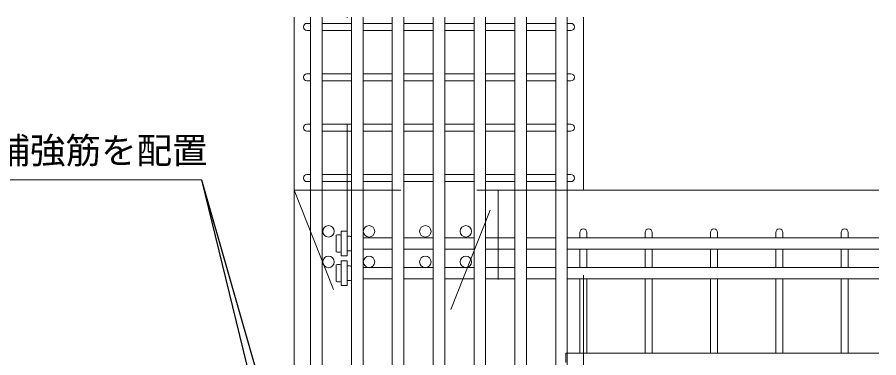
# Model space of a CAD drawing. Units: millimetres, scale not verified. Extents: x -25255 to 25671, y -15462 to 18552.
# Drawn here: x -16108 to -11260, y -5014 to -3100 of the extents above; entities that cross this region are included whole.
import ezdxf
from ezdxf.enums import TextEntityAlignment as Align

# ---------------------------------------------------------------- set-up
doc = ezdxf.new("R2010")
doc.units = ezdxf.units.MM
doc.header["$LTSCALE"] = 100
doc.linetypes.add('DASHED2', pattern=[3, 2, -1])
doc.linetypes.add('DASHED_SPACED', pattern=[12, 6, -6])
doc.layers.add('C-1_文字', color=7, linetype='DASHED2')
doc.layers.add('C-2_メモ', color=7, linetype='Continuous', lineweight=18)
doc.layers.add('C-7', color=7, linetype='Continuous', lineweight=18)
doc.styles.add('ＭＳ ゴシック', font='')
doc.styles.get('ＭＳ ゴシック').set_extended_font_data('MS Gothic')

msp = doc.modelspace()

# ---------------------------------------------------------------- linework, layer by layer
at = {"layer": 'C-1_文字', "linetype": 'Continuous'}
for q in [(-14407.5, -6336.2), (-14406.4, -6734)]:
    msp.add_line((-15069.8, -4013.5), q, dxfattribs=at)
at = {"layer": 'C-7', "color": 5}
for p, q in [((-14548.4, -4072.8), (-14548.4, -3099.8)), ((-12920.8, -4072.8), (-12920.8, -3099.8)), ((-14477.7, -3134.2), (-14478.8, -3134.2)), ((-14476.6, -3134.2), (-14477.7, -3134.2)), ((-14475.6, -3134.2), (-14476.6, -3134.2)), ((-14475.6, -3134.2), (-14476.6, -3134.2)), ((-14456.4, -3134.2), (-14475.6, -3134.2)), ((-14226.6, -3134.2), (-14391.6, -3134.2)), ((-13996.8, -3134.2), (-14161.8, -3134.2)), ((-13767, -3134.2), (-13931.9, -3134.2)), ((-13537.2, -3134.2), (-13702.1, -3134.2)), ((-13307.4, -3134.2), (-13472.3, -3134.2)), ((-13077.6, -3134.2), (-13242.5, -3134.2)), ((-12993.6, -3134.2), (-13012.7, -3134.2)), ((-12994.6, -3134.2), (-12995.7, -3134.2)), ((-12992.5, -3134.2), (-12993.6, -3134.2)), ((-14477.7, -3174.7), (-14478.8, -3174.7)), ((-14476.6, -3174.7), (-14477.7, -3174.7)), ((-14475.6, -3174.7), (-14476.6, -3174.7)), ((-14476.6, -3174.7), (-14475.6, -3174.7)), ((-14456.4, -3174.7), (-14475.6, -3174.7)), ((-14226.6, -3174.7), (-14391.6, -3174.7)), ((-13996.8, -3174.7), (-14161.8, -3174.7)), ((-13767, -3174.7), (-13931.9, -3174.7)), ((-13537.2, -3174.7), (-13702.1, -3174.7)), ((-13307.4, -3174.7), (-13472.3, -3174.7)), ((-13077.6, -3174.7), (-13242.5, -3174.7)), ((-12993.6, -3174.7), (-13012.7, -3174.7)), ((-12994.6, -3174.7), (-12995.7, -3174.7)), ((-12993.6, -3174.7), (-12994.6, -3174.7)), ((-12993.6, -3174.7), (-12992.5, -3174.7)), ((-12992.5, -3174.7), (-12993.6, -3174.7)), ((-14477.7, -3417.3), (-14478.8, -3417.3)), ((-14476.6, -3417.3), (-14477.7, -3417.3)), ((-14475.6, -3417.3), (-14476.6, -3417.3)), ((-14475.6, -3417.3), (-14476.6, -3417.3)), ((-14456.4, -3417.3), (-14475.6, -3417.3)), ((-14226.6, -3417.3), (-14391.6, -3417.3)), ((-13996.8, -3417.3), (-14161.8, -3417.3)), ((-13767, -3417.3), (-13931.9, -3417.3)), ((-13537.2, -3417.3), (-13702.1, -3417.3)), ((-13307.4, -3417.3), (-13472.3, -3417.3)), ((-13077.6, -3417.3), (-13242.5, -3417.3)), ((-12993.6, -3417.3), (-13012.7, -3417.3)), ((-12994.6, -3417.3), (-12995.7, -3417.3)), ((-12992.5, -3417.3), (-12993.6, -3417.3)), ((-14477.7, -3457.8), (-14478.8, -3457.8)), ((-14476.6, -3457.8), (-14477.7, -3457.8)), ((-14475.6, -3457.8), (-14476.6, -3457.8)), ((-14476.6, -3457.8), (-14475.6, -3457.8)), ((-14456.4, -3457.8), (-14475.6, -3457.8)), ((-14226.6, -3457.8), (-14391.6, -3457.8)), ((-13996.8, -3457.8), (-14161.8, -3457.8)), ((-13767, -3457.8), (-13931.9, -3457.8)), ((-13537.2, -3457.8), (-13702.1, -3457.8)), ((-13307.4, -3457.8), (-13472.3, -3457.8)), ((-13077.6, -3457.8), (-13242.5, -3457.8)), ((-12993.6, -3457.8), (-13012.7, -3457.8)), ((-12994.6, -3457.8), (-12995.7, -3457.8)), ((-12993.6, -3457.8), (-12994.6, -3457.8)), ((-12993.6, -3457.8), (-12992.5, -3457.8)), ((-12992.5, -3457.8), (-12993.6, -3457.8)), ((-14477.7, -3700.5), (-14478.8, -3700.5)), ((-14226.6, -3700.5), (-14391.6, -3700.5)), ((-13996.8, -3700.5), (-14161.8, -3700.5)), ((-13767, -3700.5), (-13931.9, -3700.5)), ((-13537.2, -3700.5), (-13702.1, -3700.5)), ((-13307.4, -3700.5), (-13472.3, -3700.5)), ((-13077.6, -3700.5), (-13242.5, -3700.5)), ((-12993.6, -3700.5), (-13012.7, -3700.5)), ((-12994.6, -3700.5), (-12995.7, -3700.5)), ((-12992.5, -3700.5), (-12993.6, -3700.5)), ((-14477.7, -3740.9), (-14478.8, -3740.9)), ((-14476.6, -3740.9), (-14477.7, -3740.9)), ((-14476.6, -3740.9), (-14475.6, -3740.9)), ((-14226.6, -3740.9), (-14391.6, -3740.9)), ((-13996.8, -3740.9), (-14161.8, -3740.9)), ((-13767, -3740.9), (-13931.9, -3740.9)), ((-13537.2, -3740.9), (-13702.1, -3740.9)), ((-13307.4, -3740.9), (-13472.3, -3740.9)), ((-13077.6, -3740.9), (-13242.5, -3740.9)), ((-12993.6, -3740.9), (-13012.7, -3740.9)), ((-12994.6, -3740.9), (-12995.7, -3740.9)), ((-12993.6, -3740.9), (-12992.5, -3740.9)), ((-14477.7, -3983.6), (-14478.8, -3983.6)), ((-14226.6, -3983.6), (-14391.6, -3983.6)), ((-13996.8, -3983.6), (-14161.8, -3983.6)), ((-13767, -3983.6), (-13931.9, -3983.6)), ((-13537.2, -3983.6), (-13702.1, -3983.6)), ((-13307.4, -3983.6), (-13472.3, -3983.6)), ((-13077.6, -3983.6), (-13242.5, -3983.6)), ((-12993.6, -3983.6), (-13012.7, -3983.6)), ((-12994.6, -3983.6), (-12995.7, -3983.6)), ((-12992.5, -3983.6), (-12993.6, -3983.6)), ((-14477.7, -4024), (-14478.8, -4024)), ((-14476.6, -4024), (-14477.7, -4024)), ((-14476.6, -4024), (-14475.6, -4024)), ((-14226.6, -4024), (-14391.6, -4024)), ((-13996.8, -4024), (-14161.8, -4024)), ((-13767, -4024), (-13931.9, -4024)), ((-13537.2, -4024), (-13702.1, -4024)), ((-13307.4, -4024), (-13472.3, -4024)), ((-13077.6, -4024), (-13242.5, -4024)), ((-12993.6, -4024), (-13012.7, -4024)), ((-12994.6, -4024), (-12995.7, -4024)), ((-12993.6, -4024), (-12994.6, -4024)), ((-12993.6, -4024), (-12992.5, -4024)), ((-12992.5, -4024), (-12993.6, -4024)), ((-14548.4, -5150.5), (-14548.4, -4072.8)), ((-12942.3, -4309.4), (-12942.3, -4340)), ((-12901.9, -4340), (-12901.9, -4309.4)), ((-12574.6, -4309.4), (-12574.6, -4340)), ((-12534.2, -4340), (-12534.2, -4309.4)), ((-12206.9, -4309.4), (-12206.9, -4340)), ((-12166.5, -4340), (-12166.5, -4309.4)), ((-11839.2, -4309.4), (-11839.2, -4340)), ((-11798.8, -4340), (-11798.8, -4309.4)), ((-11471.5, -4309.4), (-11471.5, -4340)), ((-11431.1, -4340), (-11431.1, -4309.4)), ((-12942.3, -4404.3), (-12942.3, -4506.8)), ((-12901.9, -4506.8), (-12901.9, -4404.3)), ((-12574.6, -4404.3), (-12574.6, -4506.8)), ((-12534.2, -4506.8), (-12534.2, -4404.3)), ((-12206.9, -4404.3), (-12206.9, -4506.8)), ((-12166.5, -4506.8), (-12166.5, -4404.3)), ((-11839.2, -4404.3), (-11839.2, -4506.8)), ((-11798.8, -4506.8), (-11798.8, -4404.3)), ((-11471.5, -4404.3), (-11471.5, -4506.8)), ((-11431.1, -4506.8), (-11431.1, -4404.3)), ((-12942.3, -4571.1), (-12942.3, -4988.4)), ((-12901.9, -4988.4), (-12901.9, -4571.1)), ((-12574.6, -4571.1), (-12574.6, -4988.4)), ((-12534.2, -4988.4), (-12534.2, -4571.1)), ((-12206.9, -4571.1), (-12206.9, -4988.4)), ((-12166.5, -4988.4), (-12166.5, -4571.1)), ((-11839.2, -4571.1), (-11839.2, -4988.4)), ((-11798.8, -4988.4), (-11798.8, -4571.1)), ((-11471.5, -4571.1), (-11471.5, -4988.4)), ((-11431.1, -4988.4), (-11431.1, -4571.1)), ((-13020.1, -4988.4), (-11259.5, -4988.4)), ((-13020.1, -4988.4), (-13020.1, -5039.9))]:
    msp.add_line(p, q, dxfattribs=at)
at = {"layer": 'C-7', "color": 1}
for p, q in [((-14456.4, -6969.3), (-14456.4, -3099.8)), ((-14391.6, -6967.9), (-14391.6, -3099.8)), ((-14226.6, -6969.3), (-14226.6, -3099.8)), ((-14161.8, -6962.5), (-14161.8, -3099.8)), ((-13996.8, -6962.1), (-13996.8, -3099.8)), ((-13931.9, -6962.1), (-13931.9, -3099.8)), ((-13767, -6962.1), (-13767, -3099.8)), ((-13702.1, -6961.7), (-13702.1, -3099.8)), ((-13537.2, -6962), (-13537.2, -3099.8)), ((-13472.3, -6961.8), (-13472.3, -3099.8)), ((-13307.4, -6961.9), (-13307.4, -3099.8)), ((-13242.5, -6961.9), (-13242.5, -3099.8)), ((-13077.6, -6961.1), (-13077.6, -3099.8)), ((-13012.7, -6962.3), (-13012.7, -3099.8)), ((-14250.6, -4303.2), (-14250.6, -4441.1)), ((-14312.2, -4325.1), (-14312.2, -4419.1)), ((-14161.8, -4340), (-13996.9, -4340)), ((-13932, -4340), (-13767.1, -4340)), ((-13702.2, -4340), (-13537.3, -4340)), ((-13472.8, -4340), (-13307.9, -4340)), ((-13242.5, -4340), (-13077.6, -4340)), ((-13012.7, -4340), (-11259.5, -4340)), ((-14161.8, -4404.3), (-13996.9, -4404.3)), ((-13932, -4404.3), (-13767.1, -4404.3)), ((-13702.2, -4404.3), (-13537.3, -4404.3)), ((-13472.8, -4404.3), (-13307.9, -4404.3)), ((-13242.5, -4404.3), (-13077.6, -4404.3)), ((-13012.7, -4404.3), (-11259.5, -4404.3)), ((-14250.6, -4441.1), (-14285, -4441.1)), ((-14312.2, -4492), (-14312.2, -4585.9)), ((-14250.6, -4470), (-14250.6, -4607.9)), ((-14161.8, -4506.8), (-13996.9, -4506.8)), ((-13932, -4506.8), (-13767.1, -4506.8)), ((-13702.3, -4506.8), (-13537.4, -4506.8)), ((-13473, -4506.8), (-13308, -4506.8)), ((-13242.5, -4506.8), (-13077.6, -4506.8)), ((-13012.7, -4506.8), (-11259.5, -4506.8)), ((-14161.8, -4571.1), (-13996.8, -4571.1)), ((-13931.9, -4571.1), (-13767, -4571.1)), ((-13702.1, -4571.1), (-13537.2, -4571.1)), ((-13472.3, -4571.1), (-13307.4, -4571.1)), ((-13242.5, -4571.1), (-13077.6, -4571.1)), ((-13012.7, -4571.1), (-11259.5, -4571.1)), ((-14250.6, -4607.9), (-14285, -4607.9))]:
    msp.add_line(p, q, dxfattribs=at)
at = {"layer": 'C-7', "color": 5, "linetype": 'DASHED_SPACED'}
for p, q in [((-14250.6, -4303.2), (-14250.6, -3099.8)), ((-12920.8, -4072.8), (-14548.4, -4072.8)), ((-14548.4, -4072.8), (-13402.1, -4072.8)), ((-14548.4, -4072.8), (-13402.1, -6974.8)), ((-14548.4, -6974.8), (-13402.1, -4072.8)), ((-14548.4, -6974.8), (-14548.4, -4072.8)), ((-13402.1, -6974.8), (-13402.1, -4072.8)), ((-12920.8, -5150.5), (-12920.8, -4072.8))]:
    msp.add_line(p, q, dxfattribs=at)
at = {"layer": 'C-7'}
for p, q in [((-15069.8, -4013.5), (-16754.2, -4013.5)), ((-12920.8, -4072.8), (-11259.5, -4072.8))]:
    msp.add_line(p, q, dxfattribs=at)
at = {"layer": 'C-7', "color": 5}
for points in [[(-12992.5, -3134.2), (-12993.6, -3134.2), (-12994.6, -3134.2)], [(-12992.5, -3417.3), (-12993.6, -3417.3), (-12994.6, -3417.3)], [(-14475.6, -3700.5), (-14476.6, -3700.5), (-14477.7, -3700.5)], [(-14456.4, -3700.5), (-14475.6, -3700.5), (-14476.6, -3700.5)], [(-12992.5, -3700.5), (-12993.6, -3700.5), (-12994.6, -3700.5)], [(-14456.4, -3740.9), (-14475.6, -3740.9), (-14476.6, -3740.9)], [(-12992.5, -3740.9), (-12993.6, -3740.9), (-12994.6, -3740.9)], [(-14475.6, -3983.6), (-14476.6, -3983.6), (-14477.7, -3983.6)], [(-14456.4, -3983.6), (-14475.6, -3983.6), (-14476.6, -3983.6)], [(-12992.5, -3983.6), (-12993.6, -3983.6), (-12994.6, -3983.6)], [(-14456.4, -4024), (-14475.6, -4024), (-14476.6, -4024)]]:
    msp.add_lwpolyline(points, dxfattribs=at)
at = {"layer": 'C-7', "color": 1}
for points in [[(-14285, -4441.1), (-14285, -4303.2), (-14250.6, -4303.2)], [(-14285, -4607.9), (-14285, -4470), (-14250.6, -4470)]]:
    msp.add_lwpolyline(points, dxfattribs=at)
at = {"layer": 'C-7'}
for centre in [(-14355.9, -4303.6), (-14127.8, -4303.6), (-13810.9, -4303.6), (-13582.7, -4303.6), (-14355.9, -4475.5), (-14127.8, -4475.5), (-13810.9, -4475.5), (-13582.7, -4475.5)]:
    msp.add_circle(centre, 32.2, dxfattribs=at)
at = {"layer": 'C-7', "color": 5}
for centre, start, end in [((-14476.6, -3154.4), 90, 180), ((-12992.5, -3154.4), 0, 90), ((-14476.6, -3154.4), 180, 270), ((-12992.5, -3154.4), 270, 0), ((-14476.6, -3437.6), 90, 180), ((-14476.6, -3437.6), 180, 270), ((-12992.5, -3437.6), 0, 90), ((-12992.5, -3437.6), 270, 0), ((-14476.6, -3720.7), 90, 180), ((-14476.6, -3720.7), 180, 270), ((-12992.5, -3720.7), 0, 90), ((-12992.5, -3720.7), 270, 0), ((-14476.6, -4003.8), 90, 180), ((-14476.6, -4003.8), 180, 270), ((-12992.5, -4003.8), 0, 90), ((-12992.5, -4003.8), 270, 0), ((-12922.1, -4309.4), 90, 180), ((-12922.1, -4309.4), 0, 90), ((-12554.4, -4309.4), 90, 180), ((-12554.4, -4309.4), 0, 90), ((-12186.7, -4309.4), 90, 180), ((-12186.7, -4309.4), 0, 90), ((-11819, -4309.4), 90, 180), ((-11819, -4309.4), 0, 90), ((-11451.3, -4309.4), 90, 180), ((-11451.3, -4309.4), 0, 90)]:
    msp.add_arc(centre, 20.2, start, end, dxfattribs=at)
at = {"layer": 'C-7', "color": 1}
for centre, radius, start, end in [((-14299.6, -4362.5), 39.4, 68.2389, 108.618), ((-14248.1, -4415.5), 84.9, 75.3433, 91.6466), ((-14248.1, -4328.8), 84.9, 268.3533, 284.6567), ((-14299.6, -4381.8), 39.4, 251.382, 291.7611), ((-14299.6, -4529.3), 39.4, 68.2389, 108.618), ((-14248.1, -4582.3), 84.9, 75.3433, 91.6466), ((-14299.6, -4548.6), 39.4, 251.382, 291.7611), ((-14248.1, -4495.6), 84.9, 268.3533, 284.6567)]:
    msp.add_arc(centre, radius, start, end, dxfattribs=at)

# ---------------------------------------------------------------- texts
at = {"layer": 'C-2_メモ', "style": 'ＭＳ ゴシック'}
msp.add_text('追加補強筋を配置', height=146.6, dxfattribs=at).set_placement((-16635.9, -3966), align=Align.BOTTOM_LEFT)

doc.saveas('drawing.dxf')
